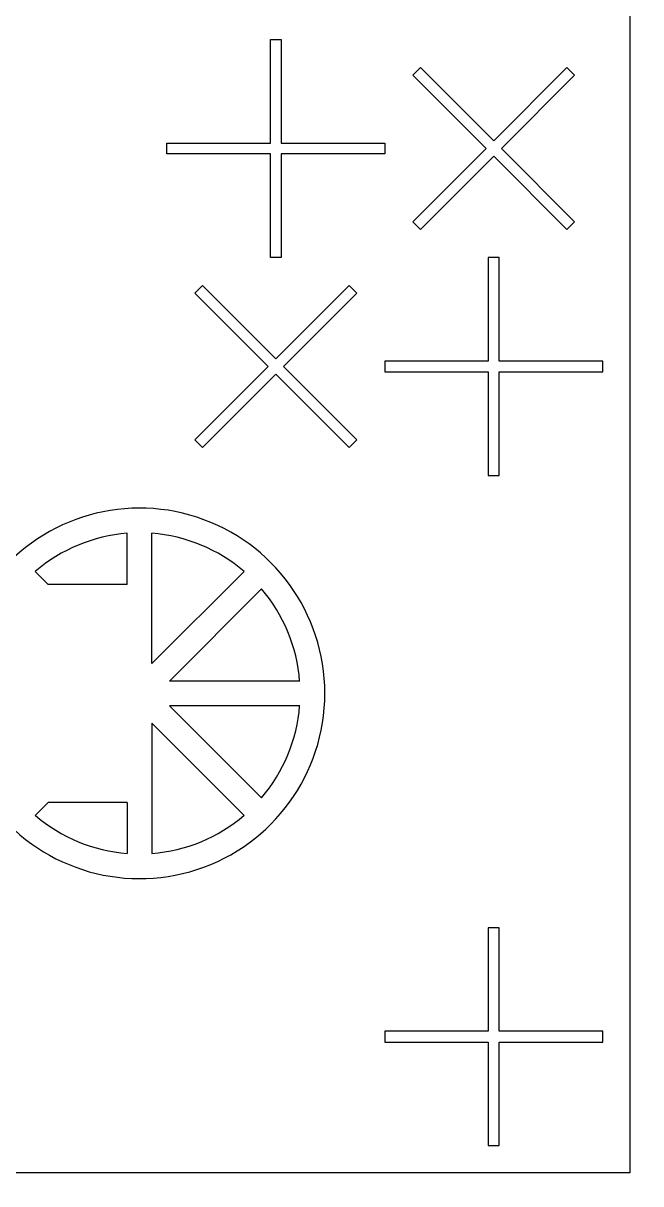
# Model space of a CAD drawing. Header units: inches. Extents: x -271009 to 5700, y -37000 to 38138.
# Drawn here: x -133459 to -130582, y 0 to 5405 of the extents above; entities that cross this region are included whole.
import ezdxf

# ---------------------------------------------------------------- set-up
doc = ezdxf.new("R2010")
doc.units = ezdxf.units.IN
doc.header["$MEASUREMENT"] = 0

msp = doc.modelspace()

# ---------------------------------------------------------------- linework, layer by layer
for p, q in [((-132308, 4846.6), (-132308, 5328.8)), ((-132308, 5328.8), (-132257.2, 5328.8)), ((-132257.2, 5328.8), (-132257.2, 4846.6)), ((-131644.4, 5162.2), (-131608.5, 5198)), ((-131608.5, 5198), (-131267.6, 4857.1)), ((-131267.6, 4857.1), (-130926.7, 5198)), ((-130926.7, 5198), (-130890.8, 5162.2)), ((-131303.5, 4821.3), (-131644.4, 5162.2)), ((-130890.8, 5162.2), (-131231.7, 4821.3)), ((-132790.1, 4795.9), (-132790.1, 4846.6)), ((-132790.1, 4846.6), (-132308, 4846.6)), ((-132257.2, 4846.6), (-131775.1, 4846.6)), ((-131775.1, 4846.6), (-131775.1, 4795.9)), ((-131644.4, 4480.3), (-131303.5, 4821.3)), ((-131231.7, 4821.3), (-130890.8, 4480.3)), ((-132308, 4795.9), (-132790.1, 4795.9)), ((-132308, 4313.8), (-132308, 4795.9)), ((-131775.1, 4795.9), (-132257.2, 4795.9)), ((-132257.2, 4795.9), (-132257.2, 4313.8)), ((-131267.6, 4785.4), (-131608.5, 4444.5)), ((-130926.7, 4444.5), (-131267.6, 4785.4)), ((-131608.5, 4444.5), (-131644.4, 4480.3)), ((-130908.8, 4462.4), (-130926.7, 4444.5)), ((-130890.8, 4480.3), (-130908.8, 4462.4)), ((-132257.2, 4313.8), (-132308, 4313.8)), ((-131242.2, 4313.8), (-131293, 4313.8)), ((-131293, 4313.8), (-131293, 3831.6)), ((-131242.2, 3831.6), (-131242.2, 4313.8)), ((-132623.5, 4183), (-132659.4, 4147.2)), ((-132282.6, 3842.1), (-132623.5, 4183)), ((-131941.7, 4183), (-132282.6, 3842.1)), ((-131905.8, 4147.2), (-131941.7, 4183)), ((-132659.4, 4147.2), (-132318.5, 3806.3)), ((-132246.7, 3806.3), (-131905.8, 4147.2)), ((-132318.5, 3806.3), (-132659.4, 3465.3)), ((-131905.8, 3465.3), (-132246.7, 3806.3)), ((-131775.1, 3831.6), (-131775.1, 3780.9)), ((-131293, 3831.6), (-131775.1, 3831.6)), ((-130760.1, 3831.6), (-131242.2, 3831.6)), ((-130760.1, 3780.9), (-130760.1, 3831.6)), ((-132623.5, 3429.5), (-132282.6, 3770.4)), ((-132282.6, 3770.4), (-131941.7, 3429.5)), ((-131775.1, 3780.9), (-131293, 3780.9)), ((-131293, 3780.9), (-131293, 3298.8)), ((-131242.2, 3298.8), (-131242.2, 3780.9)), ((-131242.2, 3780.9), (-130760.1, 3780.9)), ((-132659.4, 3465.3), (-132623.5, 3429.5)), ((-131941.7, 3429.5), (-131905.8, 3465.3)), ((-131293, 3298.8), (-131242.2, 3298.8)), ((-132974.5, 2791.3), (-132974.5, 3029.3)), ((-132859.5, 2422.6), (-132859.5, 3029.3)), ((-133343.2, 2791.3), (-133403.5, 2851.6)), ((-132430.5, 2851.6), (-132859.5, 2422.6)), ((-132974.5, 2791.3), (-133343.2, 2791.3)), ((-132349.2, 2770.2), (-132778.1, 2341.3)), ((-132171.5, 2341.3), (-132778.1, 2341.3)), ((-132171.5, 2226.2), (-132778.1, 2226.2)), ((-132349.2, 1797.3), (-132778.1, 2226.2)), ((-132859.5, 2144.9), (-132859.5, 1538.2)), ((-132430.5, 1715.9), (-132859.5, 2144.9)), ((-133343.2, 1776.3), (-133403.5, 1715.9)), ((-132974.5, 1776.3), (-133343.2, 1776.3)), ((-132974.5, 1776.3), (-132974.5, 1538.2)), ((-131242.2, 1192.6), (-131293, 1192.6)), ((-131293, 1192.6), (-131293, 710.5)), ((-131242.2, 710.5), (-131242.2, 1192.6)), ((-131775.1, 710.5), (-131775.1, 659.8)), ((-131293, 710.5), (-131775.1, 710.5)), ((-130760.1, 710.5), (-131242.2, 710.5)), ((-130760.1, 659.8), (-130760.1, 710.5)), ((-131775.1, 659.8), (-131293, 659.8)), ((-131293, 659.8), (-131293, 177.6)), ((-131242.2, 177.6), (-131242.2, 659.8)), ((-131242.2, 659.8), (-130760.1, 659.8)), ((-131293, 177.6), (-131242.2, 177.6))]:
    msp.add_line(p, q)
msp.add_lwpolyline([(-137000, 35000, 6), (-113000, 35000)], format="xyb", close=True)
msp.add_lwpolyline([(-141696.8, 8576.8), (-130633.2, 8576.8), (-130633.2, 50.8), (-141696.8, 50.8)], close=True)
for radius, start, end in [(862.7, 216.0319, 143.9681), (747.7, 94.4117, 130.5883), (747.7, 49.4117, 85.5883), (747.7, 4.4117, 40.5883), (747.7, 319.4117, 355.5883), (747.7, 229.4117, 265.5883), (747.7, 274.4117, 310.5883)]:
    msp.add_arc((-132917, 2283.8), radius, start, end)

doc.saveas('drawing.dxf')
